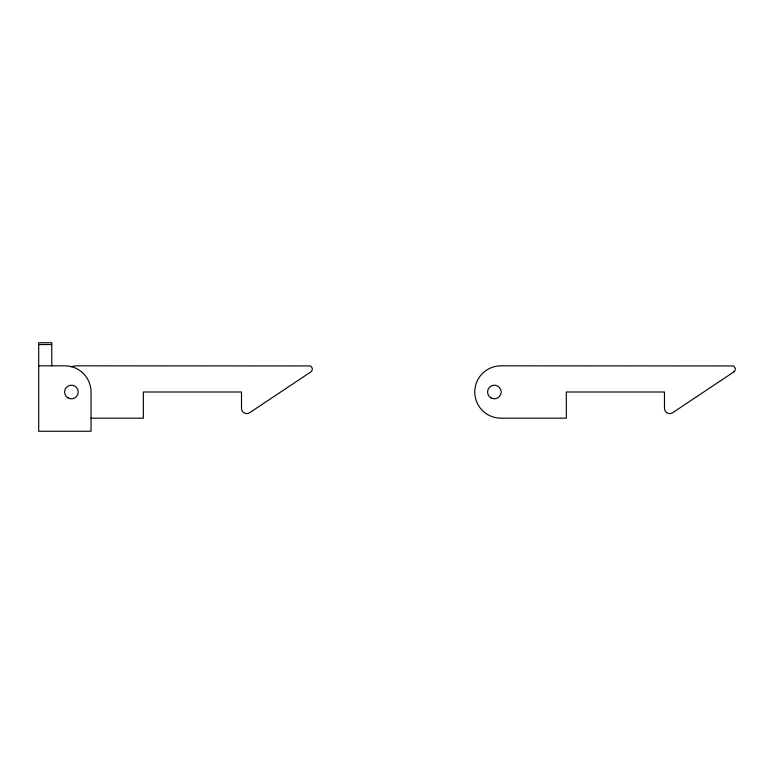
<?xml version="1.0" encoding="UTF-8"?>
<svg xmlns="http://www.w3.org/2000/svg" width="774" height="774" viewBox="0 0 774 774"><rect width="100%" height="100%" fill="white"/><g stroke="black" fill="none" stroke-linecap="round" stroke-linejoin="round"><path stroke-width="1.16" d="M38.7 344.546L51.781 344.546M38.7 365.841L64.871 365.841A26.171 26.171 0 0 1 91.032 392.002L91.032 431.253L38.7 431.253L38.7 342.747L51.781 342.747L51.781 365.841M91.032 418.173L143.364 418.173L143.364 392.002L241.488 392.002L241.517 408.72A5.225 5.225 0 0 0 249.634 412.736L310.78 371.975A3.493 3.493 0 0 0 310.393 365.947L77.951 365.841A26.171 26.171 0 0 0 71.179 366.731M733.752 371.975L672.606 412.736A5.225 5.225 0 0 1 664.489 408.72L664.46 392.002L566.336 392.002L566.336 418.173L500.913 418.173A26.171 26.171 0 0 1 474.752 392.002A26.171 26.171 0 0 1 500.913 365.841L733.365 365.947A3.493 3.493 0 0 1 733.752 371.975M490.977 397.894A6.802 6.802 0 0 0 501.184 392.002A6.802 6.802 0 0 0 490.977 386.11A6.802 6.802 0 0 0 490.977 397.894M68.006 397.894A6.802 6.802 0 0 0 78.213 392.002A6.802 6.802 0 0 0 68.006 386.11A6.802 6.802 0 0 0 68.006 397.894"/></g></svg>
